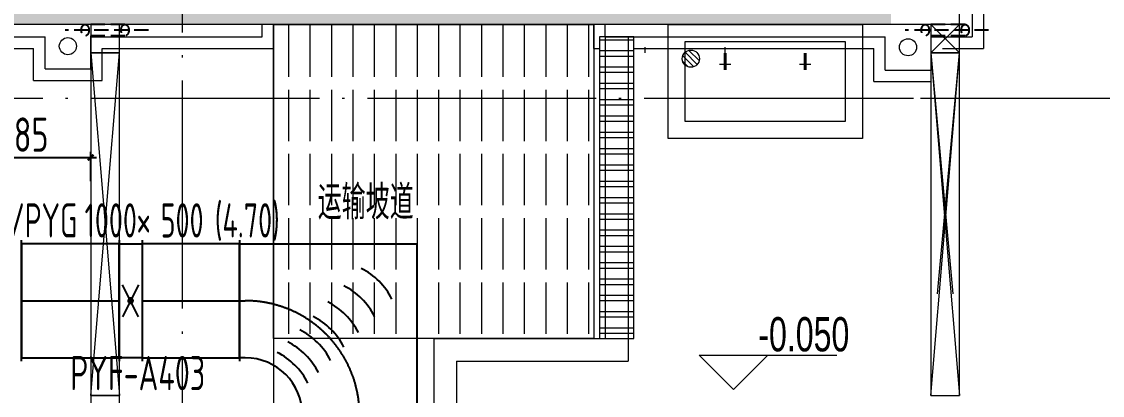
# Model space of a CAD drawing. Extents: x 13114849 to 13479250, y 160225 to 278773.
# Drawn here: x 13229592 to 13239047, y 201960 to 205235 of the extents above; entities that cross this region are included whole.
import ezdxf

# ---------------------------------------------------------------- set-up
doc = ezdxf.new("R2010")
doc.units = 0
doc.header["$LTSCALE"] = 1000
doc.header["$MEASUREMENT"] = 0
for name, pattern in [('CENTER2', [28.575000000000003, 19.05, -3.175, 3.175, -3.175]), ('DASH', [0.35, 0.25, -0.1]), ('DOTE', [2.4200000000000004, 2, -0.2, 0.02, -0.2])]:
    doc.linetypes.add(name, pattern=pattern)
for name, color, linetype in [('DUCT-X-S标注', 7, 'Continuous'), ('DUCT-X-YP中心线', 5, 'CENTER2'), ('DUCT-X-YP标注', 7, 'Continuous'), ('DUCT-X-YP法兰', 2, 'Continuous'), ('DUCT-X-YP管', 31, 'Continuous'), ('DUCT-X-YP管端线', 2, 'Continuous'), ('DUCT-X-YP阀门', 7, 'Continuous')]:
    doc.layers.add(name, color=color, linetype=linetype)
doc.layers.add('建筑底图', color=8, linetype='Continuous', lineweight=13)
doc.layers.add('预埋管', color=8, linetype='Continuous', lineweight=5)
doc.styles.add('67', font='gbenor.shx', dxfattribs={"width": 0.7, "bigfont": 'hztxt.shx'})
doc.styles.add('C', font='HZTXT_E', dxfattribs={"width": 0.7, "bigfont": 'HZTXT'})
doc.styles.add('du', font='gbenor.shx', dxfattribs={"width": 0.8, "bigfont": 'hztxt.shx'})
doc.dimstyles.new('67', dxfattribs={"dimscale": 100, "dimtxt": 3, "dimasz": 0.5, "dimexe": 0.5, "dimexo": 2, "dimgap": 0.5, "dimtad": 2, "dimdec": 0, "dimrnd": 5, "dimzin": 0, "dimdsep": 46, "dimtxsty": 'du', "dimblk": 'ARCHTICK', "dimcen": 0, "dimdle": 0.5, "dimclrd": 256, "dimclre": 256, "dimclrt": 256, "dimazin": 0, "dimtfac": 1, "dimtdec": 0, "dimtix": 1, "dimtmove": 2, "dimatfit": 3, "dimfxl": 1, "dimtolj": 1, "dimtzin": 0, "dimlwd": -1, "dimlwe": -1, "dimarcsym": 0})

# ---------------------------------------------------------------- blocks, each defined once
blk = doc.blocks.new('_ArchTick')
at = {"color": 0, "linetype": 'ByBlock', "const_width": 0.4}
blk.add_lwpolyline([(-0.5, -0.5), (0.5, 0.5)], dxfattribs=at)
blk = doc.blocks.new('*D117')
at = {"layer": 'DUCT-X-YP标注', "transparency": 16777216}
for p, q in [((13228862.36859264, 204044), (13230247.36620438, 204044)), ((13228912.36859264, 203836.3530710937), (13228912.36859264, 204094)), ((13230197.36620438, 203836.3530710937), (13230197.36620438, 204094))]:
    blk.add_line(p, q, dxfattribs=at)
at = {"layer": 'DUCT-X-YP标注', "transparency": 16777216, "xscale": 50, "yscale": 50, "zscale": 50, "rotation": 180}
blk.add_blockref('_ArchTick', (13228912.36859264, 204044), dxfattribs=at)
at = {"layer": 'DUCT-X-YP标注', "transparency": 16777216, "xscale": 50, "yscale": 50, "zscale": 50}
blk.add_blockref('_ArchTick', (13230197.36620438, 204044), dxfattribs=at)
at = {"layer": 'DUCT-X-YP标注', "transparency": 16777216, "insert": (13229554.86739851, 204244), "char_height": 300, "attachment_point": 5, "style": 'du'}
blk.add_mtext('\\A1;1285', dxfattribs=at)
blk = doc.blocks.new('_FZH')
blk.add_lwpolyline([(-0.5, -0.5), (0.5, -0.5), (0.5, 0.5), (-0.4999999999999999, 0.5)], close=True)
blk = doc.blocks.new('杨春湖给排水平面图-水嘴')
blk.add_line((50, 99.99999999348074), (-50, 99.99999999348074))
at = {"const_width": 25}
blk.add_lwpolyline([(0, 0), (0, 149.9999999934807)], dxfattribs=at)
blk = doc.blocks.new('A$C00460B6A')
at = {"layer": '预埋管', "linetype": 'DASH', "lineweight": -3, "ltscale": 0.5}
for p, q in [((523.463043898344, 100.0014334181324), (174.7439385093749, 100.0014303093776)), ((523.463043898344, 100.0014334181324), (174.7439385093749, 100.0014303093776)), ((729.1189822256565, 50.00143341813236), (-0.006739586591720581, 50.00143030937761)), ((523.4630443789065, 0.00143341813236475), (174.7439389880747, 0.001430309377610683))]:
    blk.add_line(p, q, dxfattribs=at)
for centre in [(174.7439387496561, 50.00143030937761), (523.4630441386253, 50.00143341813236)]:
    blk.add_ellipse(centre, major_axis=(-2.429254217184632e-07, 49.99999999906868), ratio=0.6701911663388869, start_param=3.141592653510884, end_param=9.42477796069047, dxfattribs=at)
blk = doc.blocks.new('光谷四路给排水孔洞20150518-地漏')
at = {"ltscale": 10}
h = blk.add_hatch(dxfattribs=at)
h.set_pattern_fill('ANSI31', color=256, scale=15, style=0)
h.set_pattern_definition([(45, (-753263.7781220253, -1134969.749456677), (-33.67596045400932, 33.67596045400933), [])])
h.paths.add_polyline_path([(100, 0, 1), (-100, 0, 1)])
blk.add_circle((0, 0), 100)

msp = doc.modelspace()

# ---------------------------------------------------------------- hatches: boundary and pattern name
at = {"layer": '建筑底图'}
h = msp.add_hatch(dxfattribs=at)
h.set_pattern_fill('钢筋混凝土', color=8, scale=100, style=0)
h.set_pattern_definition([(45, (793255.2557103541, 7.916241884231567e-09), (-176.7766952966369, 176.7766952966369), []), (49.99999999999999, (793255.2557103541, 7.916241884231567e-09), (717.2601826007534, -62.75213498259511), [75, -825]), (355, (793255.2557103541, 7.916241884231567e-09), (-138.751333613, 752.1921337000118), [60, -660]), (100.4514, (793315.0273903534, -5.229339992074529), (578.5093817140216, 689.4395420609536), [63.74019000000001, -701.142112]), (46.18420000000001, (793255.2557103541, 200.0000000079162), (1067.241048625644, -165.5190143290181), [112.5, -1237.5]), (96.6356, (793344.1924553532, 186.2066930079018), (934.6627055487033, 974.1178709004417), [95.610288, -1051.713]), (351.1842, (793255.2557103541, 200.0000000079162), (934.6619451336272, 974.1186009253246), [90, -990]), (21, (793355.2557103541, 150.0000000079162), (596.9070521184617, -402.6188906653388), [75, -825]), (326.0000000000001, (793355.2557103541, 150.0000000079162), (243.3153319215817, 725.150045046853), [60, -660]), (71.4514, (793404.9979433548, 116.4483940079226), (840.22262858149, 322.5304967099524), [63.74019000000001, -701.142112]), (37.50000000000001, (793255.2557103541, 7.916241884231567e-09), (12.15985531729067, 332.8938538313115), [0, -652, 0, -670, 0, -662.5]), (7.499999999999999, (793255.2557103541, 7.916241884231567e-09), (263.0695374421486, 394.4117118823602), [0, -382, 0, -637, 0, -252.5]), (327.5, (793032.2557103541, 7.916241884231567e-09), (533.822436172409, -22.55487173437976), [0, -250, 0, -780, 0, -1035]), (317.5, (792932.2557103541, 7.916241884231567e-09), (583.1861693423863, 100.1049823323177), [0, -325, 0, -518, 0, -735])])
h.paths.add_polyline_path([(13207597.36620496, 207459.5123766038), (13191797.40142893, 207459.5123766038), (13191797.40142893, 206759.5123766038), (13206897.36620496, 206759.5123766038), (13206897.36620496, 205209.5123766038), (13237197.36620502, 205209.5123766038), (13237197.36620502, 205909.5123766037), (13207597.36620496, 205909.5123766038)])
h = msp.add_hatch(dxfattribs=at)
h.set_pattern_fill('ACAD_ISO02W100', color=8, scale=500, angle=90, style=0)
h.set_pattern_definition([(90, (802555.2557095028, -4.042522050440311e-08), (-187.5, 1.148106374200644e-14), [450, -112.5])])
h.paths.add_polyline_path([(13234597.36620411, 202459.513075425), (13234597.36620411, 205209.5123586048), (13231797.36620411, 205209.5123586048), (13231797.36620411, 202459.513075425)])
h = msp.add_hatch(dxfattribs=at)
h.set_pattern_fill('ANSI32', color=8, scale=30, angle=135, style=0)
h.set_pattern_definition([(180, (793255.2557104062, 49.99999995485996), (-1.4210854715202e-14, -142.875), []), (180, (793207.6306898352, 97.6250205260003), (-1.4210854715202e-14, -142.875), [])])
h.paths.add_polyline_path([(13234647.36620416, 202459.5130753447), (13234947.36620411, 202459.5130753447), (13234947.36620691, 205099.5123440991), (13234647.36620416, 205099.5123440991)])

# ---------------------------------------------------------------- linework, layer by layer
at = {"layer": 'DUCT-X-YP中心线'}
for p, q in [((13229592.59336946, 202788.9138904423), (13230445.51917661, 202788.9138904423)), ((13230645.91917661, 202788.9138904423), (13231498.84498377, 202788.9138904423)), ((13231499.04498377, 202788.9138904423), (13231549.04498377, 202788.9138904423))]:
    msp.add_line(p, q, dxfattribs=at)
msp.add_arc((13231549.04498377, 201788.9138904423), 1000.000000000029, 1.667526652835144e-12, 90, dxfattribs=at)
at = {"layer": 'DUCT-X-YP法兰'}
for p, q in [((13229592.49336946, 202258.9138904423), (13229592.49336946, 203318.9138904423)), ((13230445.61917661, 203318.9138904423), (13230445.61917661, 202258.9138904423)), ((13230645.81917661, 203318.9138904423), (13230645.81917661, 202258.9138904423)), ((13231498.94498377, 203318.9138904423), (13231498.94498377, 202258.9138904423))]:
    msp.add_line(p, q, dxfattribs=at)
at = {"layer": 'DUCT-X-YP管'}
for p, q in [((13229592.59336946, 203288.9138904423), (13229592.59336946, 202288.9138904423)), ((13230445.51917661, 203288.9138904423), (13229592.59336946, 203288.9138904423)), ((13230445.51917661, 202288.9138904423), (13230445.51917661, 203288.9138904423)), ((13230445.71917661, 203288.9138904423), (13230645.71917661, 203288.9138904423)), ((13230645.91917661, 203288.9138904423), (13230645.91917661, 202288.9138904423)), ((13231498.84498377, 203288.9138904423), (13230645.91917661, 203288.9138904423)), ((13231498.84498377, 202288.9138904423), (13231498.84498377, 203288.9138904423)), ((13231499.04498377, 203288.9138904423), (13233049.04498377, 203288.9138904423)), ((13233049.04498377, 203288.9138904423), (13233049.04498377, 201738.9138904423)), ((13229592.59336946, 202288.9138904423), (13230445.51917661, 202288.9138904423)), ((13230645.71917661, 202288.9138904423), (13230445.71917661, 202288.9138904423)), ((13230645.91917661, 202288.9138904423), (13231498.84498377, 202288.9138904423)), ((13231549.04498377, 202288.9138904423), (13231499.04498377, 202288.9138904423))]:
    msp.add_line(p, q, dxfattribs=at)
msp.add_arc((13231549.04498376, 201788.9138904407), 500.0000000018626, 1.834279318111826e-10, 89.99999999978657, dxfattribs=at)
at = {"layer": 'DUCT-X-YP管端线'}
for p, q in [((13230445.71917661, 203288.9138904423), (13230445.71917661, 202288.9138904423)), ((13230645.71917661, 203288.9138904423), (13230645.71917661, 202288.9138904423)), ((13231499.04498377, 202288.9138904423), (13231499.04498377, 203288.9138904423))]:
    msp.add_line(p, q, dxfattribs=at)
for centre, radius, start, end in [((13232284.43603619, 202524.304942866), 615.0000000116221, 27.00000000054379, 63.00000000001052), ((13232132.40807824, 202372.2769849167), 615.0000000039767, 27.0000000003042, 63.00000000023188), ((13231990.986722, 202230.8556286736), 615.0000000116221, 27.00000000054379, 63.00000000001052), ((13231863.70750139, 202103.5764080657), 615.0000000039767, 27.0000000003042, 63.00000000023188), ((13231747.0348825, 201986.90378917), 615.0000000039767, 27.0000000003042, 63.00000000023188), ((13231549.04498377, 201788.9138904377), 615.0000000039767, 27.0000000003042, 63.00000000023188), ((13231640.96886531, 201880.8377719863), 615.0000000116221, 27.00000000054379, 63.00000000001052)]:
    msp.add_arc(centre, radius, start, end, dxfattribs=at)
at = {"layer": 'DUCT-X-YP阀门'}
for p, q in [((13230615.79784705, 202648.9532532992), (13230475.64050617, 202928.8745275855)), ((13230615.71917661, 202928.9138904424), (13230475.71917661, 202648.9138904424)), ((13230535.84240805, 202808.7491156201), (13230532.36586574, 202806.5965317567)), ((13230539.65529186, 202810.2262346797), (13230535.84240805, 202808.7491156201)), ((13230543.674674, 202810.9775874177), (13230539.65529186, 202810.2262346797)), ((13230547.76367922, 202810.9775874177), (13230543.674674, 202810.9775874177)), ((13230551.78306136, 202810.2262346797), (13230547.76367922, 202810.9775874177)), ((13230555.59594518, 202808.7491156201), (13230551.78306136, 202810.2262346797)), ((13230559.07248748, 202806.5965317567), (13230555.59594518, 202808.7491156201)), ((13230523.93824238, 202792.9854526896), (13230523.56095657, 202788.9138904424)), ((13230523.56095657, 202788.9138904424), (13230523.93824238, 202784.8423281952)), ((13230525.05725177, 202796.9183627678), (13230523.93824238, 202792.9854526896)), ((13230523.93824238, 202784.8423281952), (13230525.05725177, 202780.909418117)), ((13230526.87987824, 202800.5786901413), (13230525.05725177, 202796.9183627678)), ((13230525.05725177, 202780.909418117), (13230526.87987824, 202777.2490907435)), ((13230529.34405441, 202803.8417867513), (13230526.87987824, 202800.5786901413)), ((13230526.87987824, 202777.2490907435), (13230529.34405441, 202773.9859941335)), ((13230532.36586574, 202806.5965317567), (13230529.34405441, 202803.8417867513)), ((13230529.34405441, 202773.9859941335), (13230532.36586574, 202771.2312491281)), ((13230531.08925276, 202792.2530750924), (13230530.71301701, 202788.9138904424)), ((13230530.71301701, 202788.9138904424), (13230531.08925276, 202785.5747057924)), ((13230532.19909398, 202795.4248190808), (13230531.08925276, 202792.2530750924)), ((13230531.08925276, 202785.5747057924), (13230532.19909398, 202782.402961804)), ((13230533.9868886, 202798.2700779201), (13230532.19909398, 202795.4248190808)), ((13230532.19909398, 202782.402961804), (13230533.9868886, 202779.5577029648)), ((13230532.36586574, 202771.2312491281), (13230535.84240805, 202769.0786652647)), ((13230536.36298913, 202800.6461784511), (13230533.9868886, 202798.2700779201)), ((13230533.9868886, 202779.5577029648), (13230536.36298913, 202777.1816024337)), ((13230535.8754042, 202793.1896441855), (13230535.08685343, 202790.3752696263)), ((13230535.08685343, 202790.3752696263), (13230535.08685343, 202787.4525112585)), ((13230535.08685343, 202787.4525112585), (13230535.8754042, 202784.6381366993)), ((13230535.84240805, 202769.0786652647), (13230539.65529186, 202767.6015462051)), ((13230537.39402254, 202795.6869056498), (13230535.8754042, 202793.1896441855)), ((13230535.8754042, 202784.6381366993), (13230537.39402254, 202782.140875235)), ((13230539.20824797, 202802.4339730717), (13230536.36298913, 202800.6461784511)), ((13230536.36298913, 202777.1816024337), (13230539.20824797, 202775.3938078131)), ((13230539.53007947, 202797.6818435606), (13230537.39402254, 202795.6869056498)), ((13230537.39402254, 202782.140875235), (13230539.53007947, 202780.1459373242)), ((13230542.37999196, 202803.5438142942), (13230539.20824797, 202802.4339730717)), ((13230539.20824797, 202775.3938078131), (13230542.37999196, 202774.2839665906)), ((13230542.12515342, 202799.0265024994), (13230539.53007947, 202797.6818435606)), ((13230539.53007947, 202780.1459373242), (13230542.12515342, 202778.8012783854)), ((13230539.65529186, 202767.6015462051), (13230543.674674, 202766.8501934671)), ((13230544.98677963, 202799.621155264), (13230542.12515342, 202799.0265024994)), ((13230542.12515342, 202778.8012783854), (13230544.98677963, 202778.2066256208)), ((13230545.71917661, 202803.9200500456), (13230542.37999196, 202803.5438142942)), ((13230542.37999196, 202774.2839665906), (13230545.71917661, 202773.9077308392)), ((13230543.674674, 202766.8501934671), (13230547.76367922, 202766.8501934671)), ((13230547.90272438, 202799.4216991793), (13230544.98677963, 202799.621155264)), ((13230544.98677963, 202778.2066256208), (13230547.90272438, 202778.4060817055)), ((13230549.05836126, 202803.5438142942), (13230545.71917661, 202803.9200500456)), ((13230545.71917661, 202773.9077308392), (13230549.05836126, 202774.2839665906)), ((13230547.76367922, 202766.8501934671), (13230551.78306136, 202767.6015462051)), ((13230550.65672537, 202798.4429269907), (13230547.90272438, 202799.4216991793)), ((13230547.90272438, 202778.4060817055), (13230550.65672537, 202779.3848538942)), ((13230552.23010525, 202802.4339730717), (13230549.05836126, 202803.5438142942)), ((13230549.05836126, 202774.2839665906), (13230552.23010525, 202775.3938078131)), ((13230553.04453096, 202796.7574297536), (13230550.65672537, 202798.4429269907)), ((13230550.65672537, 202779.3848538942), (13230553.04453096, 202781.0703511312)), ((13230551.78306136, 202767.6015462051), (13230555.59594518, 202769.0786652647)), ((13230555.07536409, 202800.6461784511), (13230552.23010525, 202802.4339730717)), ((13230552.23010525, 202775.3938078131), (13230555.07536409, 202777.1816024337)), ((13230554.88904853, 202794.4902130877), (13230553.04453096, 202796.7574297536)), ((13230553.04453096, 202781.0703511312), (13230554.88904853, 202783.3375677971)), ((13230556.05347865, 202791.8094260811), (13230554.88904853, 202794.4902130877)), ((13230554.88904853, 202783.3375677971), (13230556.05347865, 202786.0183548037)), ((13230557.45146462, 202798.2700779201), (13230555.07536409, 202800.6461784511)), ((13230555.07536409, 202777.1816024337), (13230557.45146462, 202779.5577029648)), ((13230555.59594518, 202769.0786652647), (13230559.07248748, 202771.2312491281)), ((13230556.45146086, 202788.9138904424), (13230556.05347865, 202791.8094260811)), ((13230556.05347865, 202786.0183548037), (13230556.45146086, 202788.9138904424)), ((13230559.23925924, 202795.4248190808), (13230557.45146462, 202798.2700779201)), ((13230557.45146462, 202779.5577029648), (13230559.23925924, 202782.402961804)), ((13230562.09429881, 202803.8417867513), (13230559.07248748, 202806.5965317567)), ((13230559.07248748, 202771.2312491281), (13230562.09429881, 202773.9859941335)), ((13230560.34910046, 202792.2530750924), (13230559.23925924, 202795.4248190808)), ((13230559.23925924, 202782.402961804), (13230560.34910046, 202785.5747057924)), ((13230560.72533621, 202788.9138904424), (13230560.34910046, 202792.2530750924)), ((13230560.34910046, 202785.5747057924), (13230560.72533621, 202788.9138904424)), ((13230564.55847498, 202800.5786901413), (13230562.09429881, 202803.8417867513)), ((13230562.09429881, 202773.9859941335), (13230564.55847498, 202777.2490907435)), ((13230566.38110145, 202796.9183627678), (13230564.55847498, 202800.5786901413)), ((13230564.55847498, 202777.2490907435), (13230566.38110145, 202780.909418117)), ((13230567.50011084, 202792.9854526896), (13230566.38110145, 202796.9183627678)), ((13230566.38110145, 202780.909418117), (13230567.50011084, 202784.8423281952)), ((13230567.87739665, 202788.9138904424), (13230567.50011084, 202792.9854526896)), ((13230567.50011084, 202784.8423281952), (13230567.87739665, 202788.9138904424))]:
    msp.add_line(p, q, dxfattribs=at)
at = {"layer": '建筑底图', "color": 8}
for p, q in [((13237797.36620503, 205209.5143241155), (13237797.36620504, 211909.5166331191)), ((13237907.36620496, 211909.5166331204), (13237907.36620502, 205099.5142884645)), ((13238007.36620496, 211909.5166331204), (13238007.36620502, 204999.5142883581)), ((13237797.36620502, 205209.5123766038), (13237797.36620502, 210028.5000000079)), ((13237907.36620502, 206909.5146856145), (13237907.36620502, 205099.5123409523)), ((13238007.36620502, 206909.5146856145), (13238007.36620502, 204999.5123408459)), ((13237797.36620502, 205209.5123766038), (13206897.36620496, 205209.5123766038)), ((13230447.36620438, 202459.5130754982), (13230447.36620438, 205209.5155976353)), ((13231697.36620411, 205099.5123475543), (13231697.36620411, 205209.5123766041)), ((13231797.36620411, 204999.512347448), (13231797.36620411, 205209.5123766041)), ((13231797.36620411, 205209.5123766038), (13231797.36620411, 186509.5146855996)), ((13234597.36620411, 204999.5123444712), (13234597.36620411, 205209.5123736273)), ((13234697.36620411, 205099.5123443649), (13234697.36620411, 205209.5123736273)), ((13237797.36620501, 205209.5143252863), (13235028, 205209.5143252863)), ((13237547.36620472, 205209.5143252863), (13237797.36620501, 204959.5166342204)), ((13237547.36620472, 204959.5166342204), (13237797.36620501, 205209.5143252863)), ((13206787.36620496, 205099.5123767307), (13229797.3662044, 205099.5123493595)), ((13229797.3662044, 204819.5123443505), (13229797.3662044, 205099.5123493595)), ((13230197.3662044, 204819.5123443505), (13230197.3662044, 205109.5123485345)), ((13230197.36620438, 205099.5123411343), (13231697.36620411, 205099.5123475543)), ((13234697.36620411, 205099.5123443649), (13234697.36620411, 202459.5130753978)), ((13234697.36620411, 205099.5123443649), (13237147.36620475, 205099.5123417602)), ((13234897.36620411, 205099.5123443649), (13234897.36620411, 202259.5130753975)), ((13235028, 205099.5142915256), (13237147.36620475, 205099.5142892724)), ((13237147.36620475, 204809.5143009292), (13237147.36620475, 205099.5142892724)), ((13237147.36620475, 204809.512353417), (13237147.36620475, 205099.5123417602)), ((13237547.36620475, 205099.5142888472), (13237907.36620502, 205099.5142884645)), ((13237547.36620475, 205099.512341335), (13237907.36620502, 205099.5123409523)), ((13206687.36620496, 204999.5123768458), (13229697.3662044, 204999.5123494787)), ((13229697.3662044, 204719.5123443505), (13229697.3662044, 204999.5123494787)), ((13230297.3662044, 204719.5123443505), (13230297.36620454, 204999.5123490427)), ((13230297.36620454, 204999.5123490427), (13231797.36620411, 204999.512347448)), ((13234597.36620411, 204999.5123444713), (13234647.36620416, 204999.5123444181)), ((13234947.36620681, 204999.5123440992), (13237047.36620475, 204999.5123418666)), ((13235028, 204999.5142915256), (13237047.36620475, 204999.5142893788)), ((13237047.36620475, 204709.5143009292), (13237047.36620475, 204999.5142893788)), ((13237047.36620475, 204709.512353417), (13237047.36620475, 204999.5123418666)), ((13237647.36620489, 204999.5142887409), (13238007.36620502, 204999.5142883581)), ((13237647.3662049, 204999.5123412287), (13238007.36620502, 204999.5123408459)), ((13229797.3662044, 204819.5123443505), (13230197.3662044, 204819.5123443505)), ((13237147.36620475, 204809.5143009292), (13237547.36620475, 204809.5143009292)), ((13237147.36620475, 204809.512353417), (13237547.36620475, 204809.512353417)), ((13229697.3662044, 204719.5123443505), (13230297.3662044, 204719.5123443505)), ((13237047.36620475, 204709.5143009292), (13237547.36620501, 204709.5143009292)), ((13237047.36620475, 204709.512353417), (13237547.36620501, 204709.512353417)), ((13233197.36620449, 202459.5130753997), (13234697.36620411, 202459.5130753978)), ((13233197.36620449, 202459.5130753997), (13233197.36620449, 195209.5148006545)), ((13233397.36620542, 202259.5130753994), (13234897.36620411, 202259.5130753975)), ((13233397.36620542, 202259.5130753994), (13233397.36620657, 195209.5148006545))]:
    msp.add_line(p, q, dxfattribs=at)
at = {"layer": '建筑底图', "color": 8, "linetype": 'DOTE'}
for p, q in [((13230997.36620433, 209559.5146856282), (13230997.36620433, 180083.0282935039)), ((13474197.36620497, 204559.5146856282), (13119297.36620772, 204559.5146856282)), ((13273694.5, 204559.5166343108), (13235028, 204559.5144373711))]:
    msp.add_line(p, q, dxfattribs=at)
at = {"layer": '建筑底图'}
for p, q in [((13235519.63436804, 202312.4496502522), (13236725.67280084, 202312.4496502522)), ((13235819.63436804, 202012.4496502522), (13235519.63436804, 202312.4496502522)), ((13235819.63436804, 202012.4496502522), (13236119.63436804, 202312.4496502522))]:
    msp.add_line(p, q, dxfattribs=at)
at = {"layer": '建筑底图', "color": 8}
for points in [[(13231797.36620411, 202459.5130754499), (13231797.36620411, 205209.5123765558), (13234597.36620411, 205209.5123765558), (13234597.36620411, 202459.5130753495)], [(13236947.36620634, 204209.5142936997), (13235247.36620634, 204209.5142936997), (13235247.36620634, 205209.5142936997), (13236947.36620634, 205209.5142936997)], [(13236947.36620634, 204209.5123450172), (13235247.36620634, 204209.5123450172), (13235247.36620634, 205209.5123450172), (13236947.36620634, 205209.5123450172)], [(13237547.36620472, 204959.5166342204), (13237797.36620501, 204959.5166342204), (13237797.36620501, 205209.5143252863), (13237547.36620472, 205209.5143252863)], [(13234647.36620416, 202459.5130753447), (13234947.36620411, 202459.5130753447), (13234947.36620691, 205099.5123440991), (13234647.36620416, 205099.5123440991)], [(13236797.36620634, 204359.5142936997), (13235397.36620634, 204359.5142936997), (13235397.36620634, 205059.5142936997), (13236797.36620634, 205059.5142936997)], [(13236797.36620634, 204359.5123450172), (13235397.36620634, 204359.5123450172), (13235397.36620634, 205059.5123450172), (13236797.36620634, 205059.5123450172)], [(13230197.36620438, 204959.5146854217), (13230197.36620438, 201959.5146854217), (13230447.36620438, 201959.5146854217), (13230447.36620438, 204959.5146854217)], [(13237547.36620501, 204959.5146855379), (13237547.36620501, 201959.5146855379), (13237797.36620501, 201959.5146855379), (13237797.36620501, 204959.5146855379)]]:
    msp.add_lwpolyline(points, close=True, dxfattribs=at)
at = {"layer": '建筑底图', "color": 8, "ltscale": 3.5}
for points in [[(13235047.36620634, 204959.5123450172), (13235047.36620634, 205009.5123450107)], [(13235747.36620634, 204959.5123450172), (13235747.36620634, 205009.5123450107)]]:
    msp.add_lwpolyline(points, dxfattribs=at)
at = {"layer": '建筑底图', "color": 8}
for points in [[(13230197.36620438, 201959.5146854217), (13230447.36620438, 204959.5146854217)], [(13230197.36620438, 204959.5146852895), (13230447.36620438, 201959.5146852895)], [(13237547.36620501, 204959.5166340882), (13237740.1174288, 202850.8413643706)], [(13237797.36620501, 202850.8413643706), (13237797.36620501, 204959.5166342204), (13237547.36620501, 204959.5166342204), (13237547.36620501, 202850.8413643706)], [(13237547.36620501, 201959.5146855379), (13237797.36620501, 204959.5146855379)], [(13237547.36620501, 204959.5146854056), (13237797.36620501, 201959.5146854056)], [(13237604.61498122, 202850.8413643706), (13237797.36620501, 204959.5166342204)]]:
    msp.add_lwpolyline(points, dxfattribs=at)
for centre in [(13229997.3662044, 205019.5123678946), (13237347.36620475, 205009.5123769611), (13235447.36620634, 204909.5123450172), (13235447.36620634, 204909.5123450172), (13235447.36620634, 204909.5123450172)]:
    msp.add_circle(centre, 74.99999999998633, dxfattribs=at)

# ---------------------------------------------------------------- block references
at = {"layer": '建筑底图'}
for p in [(13229973.26271313, 205109.5109177851), (13237323.26271392, 205109.5128934226), (13237323.26271392, 205109.51094474)]:
    msp.add_blockref('A$C00460B6A', p, dxfattribs=at)
at = {"layer": '建筑底图', "color": 8}
for p, xscale, yscale, zscale in [((13230322.36620423, 205084.5135309547), 249.999999769032, 249.9976910658879, 249.9976910658879), ((13237672.36620487, 205084.5154797534), 249.999999769032, 249.9976910658879, 249.9976910658879), ((13237672.36620487, 205084.5135310708), 249.999999769032, 249.9976910658879, 249.9976910658879), ((13230322.36620419, 201834.5146856375), 250, 250, 250)]:
    msp.add_blockref('_FZH', p, dxfattribs=dict(at, xscale=xscale, yscale=yscale, zscale=zscale))
at = {"layer": '建筑底图', "color": 8, "xscale": 0.7499999999999998, "yscale": 0.7499999999999998, "zscale": 0.7499999999999998, "rotation": 90}
msp.add_blockref('光谷四路给排水孔洞20150518-地漏', (13235447.36620634, 204909.5123450172), dxfattribs=at)
at = {"layer": '建筑底图', "color": 8, "extrusion": (0, 0, -1), "zscale": -1, "rotation": 180}
for p in [(-13235747.36620634, 204959.5142936997), (-13235747.36620634, 204959.5123450172), (-13236447.36620634, 204959.5142936997), (-13236447.36620634, 204959.5123450172)]:
    msp.add_blockref('杨春湖给排水平面图-水嘴', p, dxfattribs=at)

# ---------------------------------------------------------------- texts
at = {"layer": 'DUCT-X-S标注', "style": '67', "width": 0.75}
msp.add_text('PYF-A403', height=300, dxfattribs=at).set_placement((13230017.32681583, 202004.9779289279, -4900))
at = {"layer": 'DUCT-X-YP标注', "color": 7, "style": '67', "width": 0.7}
for s, p in [('(4.70)', (13231282.18858385, 203342.699214694, 4950)), ('PF/PYG', (13229215.53504054, 203342.699214694, 4950)), ('1000', (13230143.86181219, 203342.699214694, 4950)), ('500', (13230808.86181219, 203342.699214694, 4950)), ('×', (13230598.86181219, 203342.699214694, 4950))]:
    msp.add_text(s, height=300, dxfattribs=at).set_placement(p)
at = {"layer": '建筑底图', "style": 'C', "width": 0.7}
for s, p in [('运输坡道', (13232182.62103127, 203500.5000000079)), ('-0.050', (13236037.37914409, 202345.4173908746))]:
    msp.add_text(s, height=300, dxfattribs=at).set_placement(p)

# ---------------------------------------------------------------- dimensions: what is measured, and where the dimension line sits
at = {"layer": 'DUCT-X-YP标注'}
dim = msp.add_linear_dim(base=(13230197.36620438, 204044), p1=(13228912.36859264, 203636.3530710937), p2=(13230197.36620438, 203636.3530710937), dimstyle='67', dxfattribs=at)
dim.commit()
dim.dimension.update_dxf_attribs({"geometry": '*D117', "text_midpoint": (13229554.86739851, 204244)})

doc.saveas('drawing.dxf')
